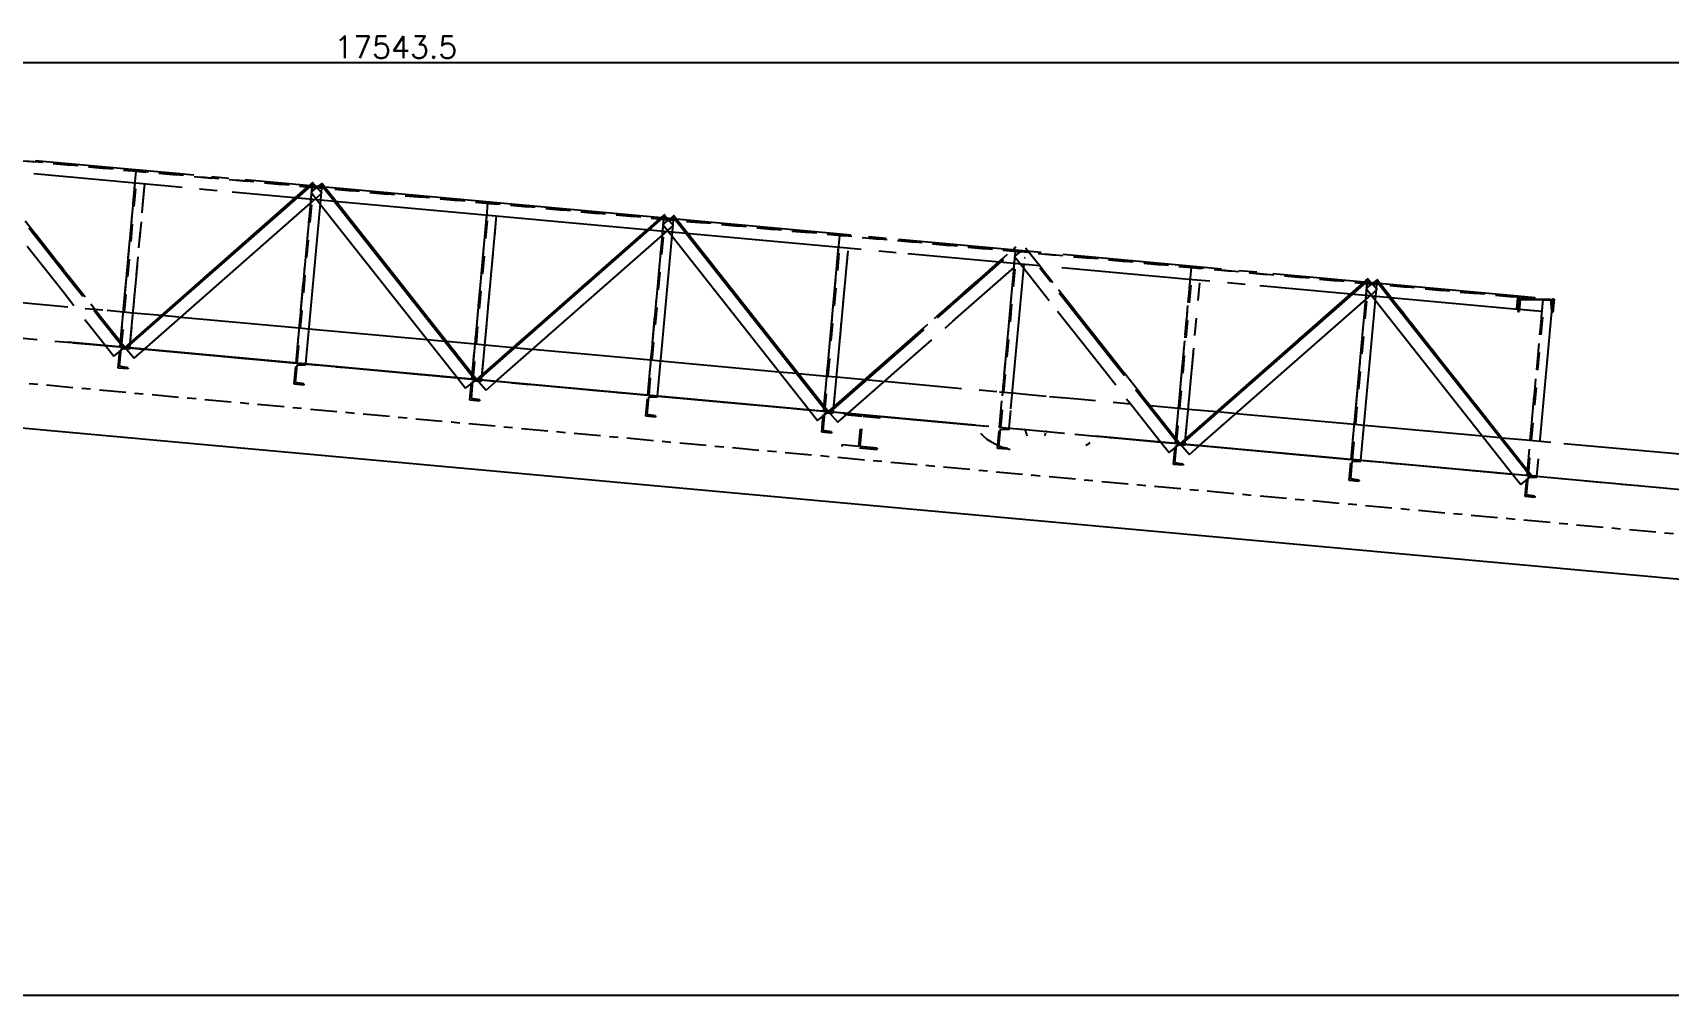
# Model space of a CAD drawing. Header units: millimetres. Extents: x 2368 to 8313, y 7493 to 11698.
# Drawn here: x 6430.7 to 6616, y 8225.6 to 8334.6 of the extents above; entities that cross this region are included whole.
import ezdxf

# ---------------------------------------------------------------- set-up
doc = ezdxf.new("R2010")
doc.units = ezdxf.units.MM
for name, pattern in [('XKITLINE00', [0]), ('XKITLINE02', [4, 2, -2]), ('XKITLINE03', [6, 3, -1, 1, -1])]:
    doc.linetypes.add(name, pattern=pattern)
doc.styles.add('ROMANS', font='romans.shx')
doc.dimstyles.new('MD300', dxfattribs={"dimtxt": 2.5, "dimasz": 2.5, "dimexe": 1, "dimexo": 1, "dimgap": 0.5, "dimtad": 1, "dimdec": 1, "dimlfac": 50, "dimrnd": 0.5, "dimdsep": 46, "dimtxsty": 'ROMANS', "dimcen": 1, "dimclrd": 146, "dimclre": 146, "dimclrt": 30, "dimadec": 1, "dimazin": 2, "dimtfac": 1, "dimtdec": 1, "dimtmove": 0, "dimatfit": 1, "dimfxl": 1, "dimtolj": 1, "dimtzin": 0, "dimlwd": -1, "dimlwe": -1, "dimarcsym": 0})

# ---------------------------------------------------------------- blocks, each defined once
blk = doc.blocks.new('*D55')
at = {"color": 146, "transparency": 16777216}
for p, q in [((6296.35, 8326.87), (6296.35, 8332.21)), ((6298.85, 8331.21), (6644.72, 8331.21)), ((6647.22, 8301.21), (6647.22, 8332.21))]:
    blk.add_line(p, q, dxfattribs=at)
for points in [[(6298.85, 8331.62), (6298.85, 8330.79), (6296.35, 8331.21)], [(6644.72, 8331.62), (6644.72, 8330.79), (6647.22, 8331.21)]]:
    blk.add_solid(points, dxfattribs=at)
at = {"layer": 'Defpoints', "color": 0, "transparency": 16777216}
for p in [(6647.22, 8331.21), (6296.35, 8325.87), (6647.22, 8300.21)]:
    blk.add_point(p, dxfattribs=at)
at = {"color": 30, "transparency": 16777216, "insert": (6471.79, 8332.96), "char_height": 2.5, "attachment_point": 5, "style": 'ROMANS'}
blk.add_mtext('\\A1;17543.5', dxfattribs=at)

msp = doc.modelspace()

# ---------------------------------------------------------------- linework, layer by layer
at = {"color": 3, "linetype": 'XKITLINE02'}
for p, q in [((6417.0711, 8321.2281), (6602.6766, 8304.2781)), ((6599.1253, 8304.6024), (6417.7904, 8321.1624)), ((6440.6078, 8299.3454), (6442.3951, 8318.9164)), ((6440.7156, 8298.9866), (6442.5345, 8318.9037)), ((6441.7033, 8299.2458), (6443.4905, 8318.8164)), ((6442.3951, 8318.9164), (6443.4905, 8318.8164)), ((6446.9179, 8318.6731), (6454.7102, 8317.9615)), ((6445.5941, 8317.2878), (6453.261, 8316.5876)), ((6460.4503, 8315.931), (6462.0032, 8317.2955)), ((6460.6328, 8297.1676), (6462.4517, 8317.0847)), ((6460.6699, 8315.911), (6462.2227, 8317.2754)), ((6462.1474, 8315.2924), (6463.4208, 8316.4112)), ((6462.1912, 8315.7721), (6462.3123, 8317.0974)), ((6462.1928, 8316.5232), (6463.0508, 8317.1998)), ((6462.1928, 8316.5232), (6463.2428, 8315.1917)), ((6462.3123, 8317.0974), (6463.4077, 8316.9974)), ((6462.6997, 8317.2319), (6463.4208, 8316.4112)), ((6463.2867, 8315.672), (6463.4077, 8316.9974)), ((6463.5275, 8317.1563), (6464.8075, 8315.5331)), ((6463.7471, 8317.1362), (6465.0271, 8315.5131)), ((6442.3416, 8306.2355), (6443.1139, 8314.6924)), ((6480.4422, 8295.7074), (6482.2295, 8315.2784)), ((6480.55, 8295.3486), (6482.3689, 8315.2657)), ((6481.5377, 8295.6078), (6483.3249, 8315.1784)), ((6482.2295, 8315.2784), (6483.3249, 8315.1784)), ((6441.1323, 8305.0891), (6441.8926, 8313.4143)), ((6500.2849, 8312.2932), (6501.8378, 8313.6577)), ((6500.4672, 8293.5296), (6502.2861, 8313.4467)), ((6500.5045, 8312.2732), (6502.0573, 8313.6376)), ((6501.9818, 8311.6544), (6503.2552, 8312.7732)), ((6502.0257, 8312.1343), (6502.1467, 8313.4594)), ((6502.0272, 8312.8852), (6502.8855, 8313.562)), ((6502.0272, 8312.8852), (6503.0772, 8311.5537)), ((6502.1467, 8313.4594), (6503.2421, 8313.3594)), ((6502.5339, 8313.5941), (6503.2552, 8312.7732)), ((6503.1211, 8312.0342), (6503.2421, 8313.3594)), ((6503.3617, 8313.5185), (6504.6417, 8311.8954)), ((6503.5813, 8313.4984), (6504.8613, 8311.8753)), ((6520.2766, 8292.0694), (6522.0639, 8311.6404)), ((6520.3844, 8291.7106), (6522.2033, 8311.6277)), ((6521.3381, 8311.8768), (6528.7172, 8311.203)), ((6521.3721, 8291.9698), (6523.1593, 8311.5404)), ((6522.5014, 8310.2644), (6529.7799, 8309.5997)), ((6530.0468, 8299.8049), (6541.6724, 8310.0199)), ((6530.1408, 8299.6745), (6541.892, 8309.9998)), ((6530.9872, 8298.5013), (6543.0896, 8309.1352)), ((6540.3016, 8289.8916), (6542.1205, 8309.8087)), ((6541.8601, 8308.4965), (6541.9811, 8309.8214)), ((6541.8616, 8309.2472), (6542.7201, 8309.9242)), ((6541.8616, 8309.2472), (6542.9116, 8307.9157)), ((6544.7218, 8307.9458), (6546.9358, 8305.1383)), ((6544.7421, 8308.1784), (6546.9579, 8305.3687)), ((6560.111, 8288.4314), (6561.8983, 8308.0024)), ((6560.2188, 8288.0726), (6562.0377, 8307.9897)), ((6561.2065, 8288.3318), (6562.9937, 8307.9024)), ((6561.8983, 8308.0024), (6562.9937, 8307.9024)), ((6563.3265, 8308.0423), (6571.0998, 8307.3325)), ((6434.1054, 8305.2653), (6437.191, 8301.3526)), ((6435.1101, 8306.3167), (6438.2404, 8302.3474)), ((6435.2218, 8306.4336), (6438.357, 8302.4579)), ((6544.5388, 8305.8523), (6546.7374, 8303.0645)), ((6560.9587, 8297.7144), (6561.7515, 8306.395)), ((6562.002, 8306.6571), (6569.6511, 8305.9585)), ((6579.9542, 8305.0176), (6581.507, 8306.3821)), ((6580.136, 8286.2536), (6581.9549, 8306.1707)), ((6580.1737, 8304.9976), (6581.7266, 8306.362)), ((6581.6506, 8304.3784), (6582.924, 8305.4972)), ((6581.6945, 8304.8587), (6581.8155, 8306.1834)), ((6581.696, 8305.6092), (6582.5548, 8306.2864)), ((6581.696, 8305.6092), (6582.746, 8304.2777)), ((6581.8155, 8306.1834), (6582.9109, 8306.0834)), ((6582.2023, 8306.3186), (6582.924, 8305.4972)), ((6582.7899, 8304.7586), (6582.9109, 8306.0834)), ((6583.0301, 8306.243), (6584.3102, 8304.6198)), ((6583.2497, 8306.2229), (6584.5297, 8304.5998)), ((6432.6469, 8303.7391), (6439.0879, 8303.1509)), ((6598.8489, 8304.7983), (6602.8489, 8304.4331)), ((6598.8489, 8304.5342), (6598.8728, 8304.7962)), ((6598.8489, 8304.5344), (6598.8489, 8303.0344)), ((6598.8489, 8304.5344), (6602.8489, 8304.5344)), ((6598.8489, 8304.5344), (6598.8489, 8303.0344)), ((6598.8489, 8304.5344), (6598.8489, 8303.0344)), ((6598.8489, 8304.5344), (6602.8489, 8304.5344)), ((6598.8489, 8303.2921), (6599.0382, 8303.2748)), ((6598.9108, 8303.2865), (6599.1409, 8304.601)), ((6600.0532, 8284.4346), (6601.8721, 8304.3517)), ((6602.6766, 8304.2781), (6601.7327, 8304.3643)), ((6602.5787, 8304.2871), (6602.8281, 8304.2644)), ((6602.6766, 8304.2781), (6602.6648, 8302.9436)), ((6602.7158, 8303.0344), (6602.8281, 8304.2644)), ((6602.8489, 8304.5344), (6602.8489, 8303.0344)), ((6602.8489, 8304.5344), (6602.8489, 8303.0344)), ((6602.8489, 8304.5344), (6602.8489, 8303.0344)), ((6440.9399, 8302.9817), (6442.0353, 8302.8817)), ((6445.2634, 8302.5869), (6447.4592, 8302.3864)), ((6530.0468, 8299.8049), (6533.9807, 8303.2615)), ((6530.1408, 8299.6745), (6534.0699, 8303.1268)), ((6530.9872, 8298.5013), (6534.8728, 8301.9154)), ((6599.0382, 8303.2748), (6599.0189, 8303.2766)), ((6599.0382, 8303.2748), (6602.8392, 8302.9277)), ((6602.6648, 8302.9436), (6602.7072, 8302.9398)), ((6417.2327, 8301.1301), (6601.3888, 8284.3125)), ((6417.2327, 8301.1301), (6435.2234, 8299.4871)), ((6440.6078, 8299.3454), (6440.6289, 8299.577)), ((6460.8571, 8301.1628), (6461.9525, 8301.0628)), ((6475.3498, 8299.8393), (6477.5456, 8299.6388)), ((6599.9138, 8284.4473), (6601.3888, 8300.5988)), ((6438.929, 8299.1487), (6443.3183, 8298.7479)), ((6438.9299, 8299.1476), (6439.8675, 8297.9587)), ((6439.8675, 8297.9587), (6441.1213, 8298.9474)), ((6440.3579, 8296.6092), (6440.576, 8298.9972)), ((6440.5167, 8296.8084), (6440.6962, 8298.7746)), ((6441.6592, 8298.7638), (6440.6962, 8298.7746)), ((6440.9044, 8298.9693), (6441.343, 8298.9293)), ((6440.9044, 8298.9693), (6441.343, 8298.9293)), ((6440.9061, 8298.9671), (6440.9982, 8298.8504)), ((6441.1258, 8298.947), (6442.1797, 8297.7475)), ((6441.2292, 8298.8293), (6441.3409, 8298.9274)), ((6441.6592, 8298.7638), (6441.6714, 8298.8972)), ((6441.7033, 8299.2458), (6441.7244, 8299.4773)), ((6442.1797, 8297.7475), (6443.317, 8298.7468)), ((6480.7743, 8299.344), (6481.8697, 8299.2439)), ((6485.098, 8298.9491), (6487.2938, 8298.7486)), ((6441.4533, 8296.5092), (6440.3579, 8296.6092)), ((6441.4657, 8296.6446), (6440.5167, 8296.8084)), ((6441.4657, 8296.6446), (6441.4533, 8296.5092)), ((6460.2751, 8294.7902), (6460.4931, 8297.1776)), ((6460.4339, 8294.9894), (6460.6134, 8296.9556)), ((6460.4933, 8297.1794), (6461.5887, 8297.0794)), ((6461.5764, 8296.9448), (6460.6134, 8296.9556)), ((6461.5764, 8296.9448), (6461.5886, 8297.0775)), ((6480.4422, 8295.7074), (6480.4633, 8295.939)), ((6500.6915, 8297.5251), (6501.7869, 8297.425)), ((6515.184, 8296.2016), (6517.3798, 8296.001)), ((6552.0845, 8296.2839), (6555.2364, 8292.2871)), ((6553.0895, 8297.3351), (6556.2856, 8293.2822)), ((6553.2012, 8297.4519), (6556.4022, 8293.3928)), ((6461.3705, 8294.6902), (6460.2751, 8294.7902)), ((6461.3829, 8294.8256), (6460.4339, 8294.9894)), ((6461.3829, 8294.8256), (6461.3705, 8294.6902)), ((6478.7632, 8295.511), (6483.1529, 8295.1101)), ((6478.7653, 8295.5083), (6479.7019, 8294.3207)), ((6479.7019, 8294.3207), (6480.9542, 8295.3083)), ((6480.1923, 8292.9712), (6480.4103, 8295.358)), ((6480.3511, 8293.1704), (6480.5306, 8295.1366)), ((6481.4936, 8295.1258), (6480.5306, 8295.1366)), ((6480.7388, 8295.3313), (6481.1774, 8295.2913)), ((6480.7388, 8295.3313), (6481.1774, 8295.2913)), ((6480.7416, 8295.3277), (6480.8326, 8295.2124)), ((6480.9614, 8295.3076), (6482.0141, 8294.1095)), ((6481.0636, 8295.1913), (6481.174, 8295.2882)), ((6481.4936, 8295.1258), (6481.5057, 8295.2579)), ((6481.5377, 8295.6078), (6481.5588, 8295.8393)), ((6482.0141, 8294.1095), (6483.1501, 8295.1077)), ((6520.6087, 8295.7062), (6521.7041, 8295.6061)), ((6524.9326, 8295.3113), (6527.1284, 8295.1108)), ((6533.8777, 8294.4944), (6540.1722, 8293.9196)), ((6481.2877, 8292.8712), (6480.1923, 8292.9712)), ((6481.3001, 8293.0066), (6480.3511, 8293.1704)), ((6481.3001, 8293.0066), (6481.2877, 8292.8712)), ((6500.1095, 8291.1522), (6500.3274, 8293.5383)), ((6500.2683, 8291.3514), (6500.4478, 8293.3176)), ((6500.3277, 8293.5416), (6501.4232, 8293.4416)), ((6501.4108, 8293.3068), (6500.4478, 8293.3176)), ((6501.4108, 8293.3068), (6501.4229, 8293.4383)), ((6520.2766, 8292.0694), (6520.2977, 8292.301)), ((6521.3721, 8291.9698), (6521.3932, 8292.2013)), ((6540.1622, 8289.9043), (6540.4857, 8293.4466)), ((6540.5259, 8293.8873), (6541.6214, 8293.7872)), ((6543.4696, 8293.6184), (6545.8128, 8293.4045)), ((6549.049, 8293.1089), (6557.2141, 8292.3633)), ((6501.2049, 8291.0522), (6500.1095, 8291.1522)), ((6501.2173, 8291.1876), (6500.2683, 8291.3514)), ((6501.2173, 8291.1876), (6501.2049, 8291.0522)), ((6518.5974, 8291.8732), (6526.6309, 8291.1396)), ((6518.6008, 8291.8689), (6519.5363, 8290.6827)), ((6519.5363, 8290.6827), (6520.7872, 8291.6691)), ((6520.0267, 8289.3332), (6520.2446, 8291.7187)), ((6520.1855, 8289.5324), (6520.365, 8291.4986)), ((6521.328, 8291.4878), (6520.365, 8291.4986)), ((6520.5732, 8291.6933), (6521.0118, 8291.6533)), ((6520.5732, 8291.6933), (6521.0118, 8291.6533)), ((6520.5771, 8291.6883), (6520.667, 8291.5744)), ((6520.797, 8291.6682), (6521.8485, 8290.4715)), ((6520.898, 8291.5533), (6521.0071, 8291.649)), ((6521.328, 8291.4878), (6521.34, 8291.6186)), ((6521.8485, 8290.4715), (6522.9875, 8291.4723)), ((6522.6293, 8291.3042), (6522.6471, 8291.4992)), ((6524.5562, 8291.1282), (6522.6293, 8291.3042)), ((6524.247, 8287.7423), (6524.5562, 8291.1282)), ((6524.3765, 8287.7305), (6524.6857, 8291.1164)), ((6526.6127, 8290.9404), (6524.6857, 8291.1164)), ((6526.6127, 8290.9404), (6526.6305, 8291.1353)), ((6541.2576, 8289.8043), (6541.4565, 8291.9819)), ((6560.4431, 8292.0684), (6561.5386, 8291.9683)), ((6564.7673, 8291.6735), (6566.9631, 8291.473)), ((6521.1221, 8289.2332), (6520.0267, 8289.3332)), ((6521.1345, 8289.3686), (6520.1855, 8289.5324)), ((6521.1345, 8289.3686), (6521.1221, 8289.2332)), ((6536.9797, 8290.1945), (6543.0059, 8289.6441)), ((6539.9439, 8287.5142), (6540.1622, 8289.9043)), ((6540.1027, 8287.7134), (6540.2822, 8289.6796)), ((6540.1622, 8289.9043), (6541.2576, 8289.8043)), ((6540.1622, 8289.9043), (6541.2576, 8289.8043)), ((6540.2822, 8289.6796), (6541.2452, 8289.6688)), ((6541.2452, 8289.6688), (6541.2576, 8289.8043)), ((6543.1213, 8289.6336), (6545.4317, 8289.4226)), ((6545.5172, 8289.4148), (6551.6203, 8288.8575)), ((6560.111, 8288.4314), (6560.1321, 8288.663)), ((6561.2065, 8288.3318), (6561.2276, 8288.5633)), ((6580.3603, 8290.2495), (6581.4558, 8290.1494)), ((6594.8525, 8288.926), (6597.0483, 8288.7255)), ((6599.7888, 8288.4752), (6601.3888, 8288.3291)), ((6601.0092, 8284.3473), (6601.3888, 8288.5038)), ((6522.32, 8287.9183), (6522.3018, 8287.7191)), ((6526.2853, 8287.3553), (6522.3018, 8287.7191)), ((6524.247, 8287.7423), (6522.32, 8287.9183)), ((6526.3035, 8287.5545), (6524.3765, 8287.7305)), ((6526.3035, 8287.5545), (6526.2853, 8287.3553)), ((6541.0393, 8287.4142), (6539.9439, 8287.5142)), ((6540.1027, 8287.7134), (6541.0517, 8287.5496)), ((6541.0517, 8287.5496), (6541.0393, 8287.4142)), ((6558.4316, 8288.2354), (6562.8221, 8287.8345)), ((6558.4363, 8288.2295), (6559.3707, 8287.0447)), ((6559.3707, 8287.0447), (6560.6201, 8288.03)), ((6559.8611, 8285.6952), (6560.0788, 8288.0794)), ((6560.0199, 8285.8944), (6560.1994, 8287.8606)), ((6561.1624, 8287.8498), (6560.1994, 8287.8606)), ((6560.4076, 8288.0553), (6560.8462, 8288.0153)), ((6560.4076, 8288.0553), (6560.8462, 8288.0153)), ((6560.4126, 8288.049), (6560.5014, 8287.9364)), ((6560.6326, 8288.0289), (6561.6829, 8286.8335)), ((6560.7324, 8287.9153), (6560.8401, 8288.0099)), ((6561.1624, 8287.8498), (6561.1743, 8287.9794)), ((6561.6829, 8286.8335), (6562.8163, 8287.8294)), ((6560.9565, 8285.5952), (6559.8611, 8285.6952)), ((6560.9689, 8285.7306), (6560.0199, 8285.8944)), ((6560.9689, 8285.7306), (6560.9565, 8285.5952)), ((6579.7783, 8283.8762), (6579.996, 8286.2598)), ((6579.9371, 8284.0754), (6580.1166, 8286.0416)), ((6579.9966, 8286.2661), (6581.092, 8286.166)), ((6581.0796, 8286.0308), (6580.1166, 8286.0416)), ((6581.0796, 8286.0308), (6581.0914, 8286.1597)), ((6599.7888, 8285.2503), (6600.4614, 8284.3974)), ((6599.7888, 8284.992), (6600.3358, 8284.2984)), ((6580.8737, 8283.7762), (6579.7783, 8283.8762)), ((6580.8861, 8283.9116), (6579.9371, 8284.0754)), ((6580.8861, 8283.9116), (6580.8737, 8283.7762)), ((6598.2718, 8284.5901), (6599.2051, 8283.4067)), ((6599.2051, 8283.4067), (6600.4614, 8284.3974)), ((6599.6955, 8282.0572), (6599.9138, 8284.4473)), ((6599.8543, 8282.2564), (6600.0338, 8284.2226)), ((6599.9138, 8284.4473), (6601.0092, 8284.3473)), ((6601.0092, 8284.3473), (6599.9138, 8284.4473)), ((6600.9968, 8284.2118), (6600.0338, 8284.2226)), ((6600.9968, 8284.2118), (6601.0092, 8284.3473)), ((6602.5882, 8284.2029), (6644.8236, 8280.3459)), ((6600.7909, 8281.9572), (6599.6955, 8282.0572)), ((6600.8033, 8282.0926), (6599.8543, 8282.2564)), ((6600.8033, 8282.0926), (6600.7909, 8281.9572))]:
    msp.add_line(p, q, dxfattribs=at)
at = {"color": 1, "linetype": 'XKITLINE03'}
for p, q in [((6423.6148, 8321.1519), (6441.1238, 8298.9494)), ((6440.5762, 8298.9993), (6442.3951, 8318.9164)), ((6441.1236, 8298.9494), (6462.3647, 8317.6132)), ((6460.4934, 8297.1803), (6462.3123, 8317.0974)), ((6463.4492, 8317.5139), (6480.9582, 8295.3114)), ((6480.4106, 8295.3613), (6482.2295, 8315.2784)), ((6480.958, 8295.3114), (6502.1991, 8313.9752)), ((6500.3278, 8293.5423), (6502.1467, 8313.4594)), ((6503.2836, 8313.8759), (6520.7926, 8291.6734)), ((6520.245, 8291.7233), (6522.0639, 8311.6404)), ((6520.7924, 8291.6734), (6542.0335, 8310.3372)), ((6540.1622, 8289.9043), (6541.9811, 8309.8214)), ((6543.118, 8310.2379), (6560.627, 8288.0354)), ((6560.0794, 8288.0853), (6561.8983, 8308.0024)), ((6560.6268, 8288.0354), (6581.8679, 8306.6992)), ((6579.9966, 8286.2663), (6581.8155, 8306.1834)), ((6582.9524, 8306.5999), (6600.4614, 8284.3974)), ((6599.9138, 8284.4473), (6601.7327, 8304.3644)), ((6440.5762, 8298.9993), (6440.5762, 8298.9993)), ((6460.4934, 8297.1803), (6460.4934, 8297.1803)), ((6480.4106, 8295.3613), (6480.4106, 8295.3613)), ((6500.3278, 8293.5423), (6500.3278, 8293.5423)), ((6520.245, 8291.7233), (6520.245, 8291.7233)), ((6524.6392, 8291.3215), (6524.6392, 8291.3215)), ((6540.1622, 8289.9043), (6540.1622, 8289.9043)), ((6560.0794, 8288.0853), (6560.0794, 8288.0853)), ((6579.9966, 8286.2663), (6579.9966, 8286.2663)), ((6599.9138, 8284.4473), (6599.9138, 8284.4473))]:
    msp.add_line(p, q, dxfattribs=at)
at = {"color": 7, "linetype": 'XKITLINE00'}
for p, q in [((6430.9587, 8320.1305), (6446.9179, 8318.6731)), ((6430.8158, 8318.6373), (6445.5941, 8317.2878)), ((6441.8926, 8313.4143), (6442.274, 8317.5909)), ((6443.1139, 8314.6924), (6443.3695, 8317.4909)), ((6453.261, 8316.5876), (6522.5014, 8310.2644)), ((6454.7102, 8317.9615), (6521.3381, 8311.8768)), ((6462.0032, 8317.2955), (6462.3647, 8317.6132)), ((6462.2227, 8317.2754), (6462.4703, 8317.493)), ((6462.3647, 8317.6132), (6462.6997, 8317.2319)), ((6463.0508, 8317.1998), (6463.4492, 8317.5139)), ((6463.3236, 8317.4149), (6463.5275, 8317.1563)), ((6463.4492, 8317.5139), (6463.7471, 8317.1362)), ((6441.1236, 8298.9494), (6460.4503, 8315.931)), ((6441.3409, 8298.9274), (6460.6699, 8315.911)), ((6443.317, 8298.7468), (6462.1474, 8315.2924)), ((6460.4934, 8297.1803), (6462.1912, 8315.7721)), ((6461.5888, 8297.0803), (6463.2867, 8315.672)), ((6463.2428, 8315.1917), (6478.7653, 8295.5083)), ((6464.8075, 8315.5331), (6480.7416, 8295.3277)), ((6465.0271, 8315.5131), (6480.9582, 8295.3114)), ((6430.2508, 8312.737), (6435.2218, 8306.4336)), ((6480.4633, 8295.939), (6482.1085, 8313.9532)), ((6481.5588, 8295.8393), (6483.2039, 8313.8531)), ((6501.8378, 8313.6577), (6502.1991, 8313.9752)), ((6502.0573, 8313.6376), (6502.3047, 8313.855)), ((6502.1991, 8313.9752), (6502.5339, 8313.5941)), ((6502.8855, 8313.562), (6503.2836, 8313.8759)), ((6503.158, 8313.7769), (6503.3617, 8313.5185)), ((6503.2836, 8313.8759), (6503.5813, 8313.4984)), ((6430.2288, 8312.5066), (6435.1101, 8306.3167)), ((6480.958, 8295.3114), (6500.2849, 8312.2932)), ((6481.174, 8295.2882), (6500.5045, 8312.2732)), ((6483.1501, 8295.1077), (6501.9818, 8311.6544)), ((6500.3278, 8293.5423), (6502.0257, 8312.1343)), ((6501.4232, 8293.4423), (6503.1211, 8312.0342)), ((6503.0772, 8311.5537), (6518.6008, 8291.8689)), ((6504.6417, 8311.8954), (6520.5771, 8291.6883)), ((6504.8613, 8311.8753), (6520.7926, 8291.6734)), ((6528.7172, 8311.203), (6544.8775, 8309.7272)), ((6430.0302, 8310.4329), (6434.1054, 8305.2653)), ((6520.2977, 8292.301), (6521.9429, 8310.3154)), ((6521.3932, 8292.2013), (6522.982, 8309.5982)), ((6529.7799, 8309.5997), (6544.7469, 8308.2328)), ((6541.6724, 8310.0199), (6542.0335, 8310.3372)), ((6547.3534, 8309.5011), (6563.3265, 8308.0423)), ((6533.9807, 8303.2615), (6540.1195, 8308.6554)), ((6534.0699, 8303.1268), (6540.3391, 8308.6354)), ((6534.8728, 8301.9154), (6541.8162, 8308.0164)), ((6540.4857, 8293.4466), (6541.8601, 8308.4965)), ((6541.4565, 8291.9819), (6542.9555, 8308.3964)), ((6542.9116, 8307.9157), (6544.5388, 8305.8523)), ((6547.2105, 8308.0079), (6562.002, 8306.6571)), ((6571.0998, 8307.3325), (6598.8489, 8304.7983)), ((6441.7244, 8299.4773), (6442.3416, 8306.2355)), ((6546.9358, 8305.1383), (6553.0895, 8297.3351)), ((6546.9579, 8305.3687), (6553.2012, 8297.4519)), ((6561.7515, 8306.395), (6561.7773, 8306.6776)), ((6569.6511, 8305.9585), (6598.8489, 8303.2921)), ((6581.507, 8306.3821), (6581.8679, 8306.6992)), ((6581.7266, 8306.362), (6581.9735, 8306.579)), ((6581.8679, 8306.6992), (6582.2023, 8306.3186)), ((6582.5548, 8306.2864), (6582.9524, 8306.5999)), ((6582.8268, 8306.5009), (6583.0301, 8306.243)), ((6582.9524, 8306.5999), (6583.2497, 8306.2229)), ((6429.4175, 8304.034), (6432.6469, 8303.7391)), ((6440.6289, 8299.577), (6441.1323, 8305.0891)), ((6560.6268, 8288.0354), (6579.9542, 8305.0176)), ((6560.8401, 8288.0099), (6580.1737, 8304.9976)), ((6562.8163, 8287.8294), (6581.6506, 8304.3784)), ((6579.9966, 8286.2663), (6581.6945, 8304.8587)), ((6581.092, 8286.1663), (6582.7899, 8304.7586)), ((6582.746, 8304.2777), (6598.2718, 8284.5901)), ((6584.3102, 8304.6198), (6599.7888, 8284.992)), ((6584.5297, 8304.5998), (6599.7888, 8285.2503)), ((6598.7364, 8303.3024), (6598.8489, 8304.5342)), ((6598.8489, 8304.3523), (6598.8489, 8303.0344)), ((6599.0189, 8304.3523), (6598.8489, 8304.3523)), ((6599.0189, 8303.0344), (6599.1253, 8304.3644)), ((6599.1253, 8304.3644), (6599.0189, 8303.0344)), ((6599.0189, 8304.3523), (6599.0189, 8303.0344)), ((6599.1253, 8304.3644), (6602.5725, 8304.3644)), ((6602.5725, 8304.3644), (6599.1253, 8304.3644)), ((6601.3888, 8300.5988), (6601.7327, 8304.3644)), ((6601.7314, 8304.3644), (6601.7327, 8304.3643)), ((6601.7327, 8304.3644), (6602.5787, 8304.2871)), ((6602.5725, 8304.3644), (6602.6789, 8303.0344)), ((6602.5725, 8304.3644), (6602.6789, 8303.0344)), ((6602.7508, 8304.3523), (6602.6727, 8304.4304)), ((6602.6789, 8304.3523), (6602.6789, 8303.0344)), ((6602.8489, 8304.3523), (6602.6789, 8304.3523)), ((6602.9756, 8304.4215), (6602.8392, 8302.9277)), ((6602.8489, 8304.4331), (6602.9756, 8304.4215)), ((6602.8489, 8304.3523), (6602.8489, 8303.0344)), ((6438.2404, 8302.3474), (6440.9061, 8298.9671)), ((6438.357, 8302.4579), (6441.1238, 8298.9494)), ((6439.0879, 8303.1509), (6440.9399, 8302.9817)), ((6442.0353, 8302.8817), (6445.2634, 8302.5869)), ((6447.4592, 8302.3864), (6460.8571, 8301.1628)), ((6546.7374, 8303.0645), (6552.0845, 8296.2839)), ((6598.8489, 8303.0344), (6599.0189, 8303.0344)), ((6599.0189, 8303.0344), (6598.8489, 8303.0344)), ((6599.0382, 8303.2748), (6601.6117, 8303.0398)), ((6601.3888, 8288.5038), (6602.7158, 8303.0344)), ((6602.6789, 8303.0344), (6602.8489, 8303.0344)), ((6602.8489, 8303.0344), (6602.6789, 8303.0344)), ((6602.7072, 8302.9398), (6602.8392, 8302.9277)), ((6437.191, 8301.3526), (6438.9299, 8299.1476)), ((6461.9525, 8301.0628), (6475.3498, 8299.8393)), ((6477.5456, 8299.6388), (6480.7743, 8299.344)), ((6520.7924, 8291.6734), (6530.0468, 8299.8049)), ((6521.0071, 8291.649), (6530.1408, 8299.6745)), ((6435.2234, 8299.4871), (6438.929, 8299.1487)), ((6440.576, 8298.9972), (6440.5762, 8298.9993)), ((6440.5762, 8298.9993), (6440.6078, 8299.3454)), ((6440.5762, 8298.9993), (6440.9044, 8298.9693)), ((6440.5762, 8298.9993), (6440.9044, 8298.9693)), ((6441.1213, 8298.9474), (6441.1238, 8298.9494)), ((6441.1236, 8298.9494), (6441.1258, 8298.947)), ((6441.343, 8298.9293), (6441.6716, 8298.8993)), ((6441.343, 8298.9293), (6441.6716, 8298.8993)), ((6441.6714, 8298.8972), (6441.6716, 8298.8993)), ((6441.6716, 8298.8993), (6441.7033, 8299.2458)), ((6443.3183, 8298.7479), (6460.4933, 8297.1794)), ((6481.8697, 8299.2439), (6485.098, 8298.9491)), ((6487.2938, 8298.7486), (6500.6915, 8297.5251)), ((6522.9875, 8291.4723), (6530.9872, 8298.5013)), ((6561.2276, 8288.5633), (6562.1681, 8298.8613)), ((6460.4931, 8297.1776), (6460.4934, 8297.1803)), ((6460.4934, 8297.1803), (6461.5888, 8297.0803)), ((6461.5888, 8297.0803), (6460.4934, 8297.1803)), ((6461.5886, 8297.0775), (6461.5888, 8297.0803)), ((6461.5887, 8297.0794), (6478.7632, 8295.511)), ((6501.7869, 8297.425), (6515.184, 8296.2016)), ((6517.3798, 8296.001), (6520.6087, 8295.7062)), ((6560.1321, 8288.663), (6560.9587, 8297.7144)), ((6480.4103, 8295.358), (6480.4106, 8295.3613)), ((6480.4106, 8295.3613), (6480.4422, 8295.7074)), ((6480.4106, 8295.3613), (6480.7388, 8295.3313)), ((6480.4106, 8295.3613), (6480.7388, 8295.3313)), ((6480.9542, 8295.3083), (6480.9582, 8295.3114)), ((6480.958, 8295.3114), (6480.9614, 8295.3076)), ((6481.1774, 8295.2913), (6481.506, 8295.2613)), ((6481.1774, 8295.2913), (6481.506, 8295.2613)), ((6481.5057, 8295.2579), (6481.506, 8295.2613)), ((6481.506, 8295.2613), (6481.5377, 8295.6078)), ((6483.1529, 8295.1101), (6500.3277, 8293.5416)), ((6521.7041, 8295.6061), (6524.9326, 8295.3113)), ((6527.1284, 8295.1108), (6533.8777, 8294.4944)), ((6500.3274, 8293.5383), (6500.3278, 8293.5423)), ((6500.3278, 8293.5423), (6501.4232, 8293.4423)), ((6501.4232, 8293.4423), (6500.3278, 8293.5423)), ((6501.4229, 8293.4383), (6501.4232, 8293.4423)), ((6501.4232, 8293.4416), (6518.5974, 8291.8732)), ((6540.1722, 8293.9196), (6540.5259, 8293.8873)), ((6541.6214, 8293.7872), (6543.4696, 8293.6184)), ((6545.8128, 8293.4045), (6549.049, 8293.1089)), ((6555.2364, 8292.2871), (6558.4363, 8288.2295)), ((6556.2856, 8293.2822), (6560.4126, 8288.049)), ((6556.4022, 8293.3928), (6560.627, 8288.0354)), ((6557.2141, 8292.3633), (6560.4431, 8292.0684)), ((6520.2446, 8291.7187), (6520.245, 8291.7233)), ((6520.245, 8291.7233), (6520.2766, 8292.0694)), ((6520.245, 8291.7233), (6520.5732, 8291.6933)), ((6520.245, 8291.7233), (6520.5732, 8291.6933)), ((6520.7872, 8291.6691), (6520.7926, 8291.6734)), ((6520.7924, 8291.6734), (6520.797, 8291.6682)), ((6521.0118, 8291.6533), (6521.3404, 8291.6233)), ((6521.0118, 8291.6533), (6521.3404, 8291.6233)), ((6521.34, 8291.6186), (6521.3404, 8291.6233)), ((6521.3404, 8291.6233), (6521.3721, 8291.9698)), ((6522.6471, 8291.4992), (6522.6474, 8291.5033)), ((6526.6309, 8291.1396), (6522.6474, 8291.5033)), ((6526.6305, 8291.1353), (6526.6309, 8291.1396)), ((6526.6309, 8291.1396), (6536.9797, 8290.1945)), ((6561.5386, 8291.9683), (6564.7673, 8291.6735)), ((6566.9631, 8291.473), (6580.3603, 8290.2495)), ((6543.0059, 8289.6441), (6543.1213, 8289.6336)), ((6545.4317, 8289.4226), (6545.5172, 8289.4148)), ((6551.6203, 8288.8575), (6558.4316, 8288.2354)), ((6581.4558, 8290.1494), (6594.8525, 8288.926)), ((6597.0483, 8288.7255), (6599.7888, 8288.4752)), ((6560.0788, 8288.0794), (6560.0794, 8288.0853)), ((6560.0794, 8288.0853), (6560.111, 8288.4314)), ((6560.0794, 8288.0853), (6560.4076, 8288.0553)), ((6560.0794, 8288.0853), (6560.4076, 8288.0553)), ((6560.6201, 8288.03), (6560.627, 8288.0354)), ((6560.6268, 8288.0354), (6560.6326, 8288.0289)), ((6560.8462, 8288.0153), (6561.1748, 8287.9853)), ((6560.8462, 8288.0153), (6561.1748, 8287.9853)), ((6561.1743, 8287.9794), (6561.1748, 8287.9853)), ((6561.1748, 8287.9853), (6561.2065, 8288.3318)), ((6562.8221, 8287.8345), (6579.9966, 8286.2661)), ((6601.3888, 8288.3291), (6602.5882, 8288.2196)), ((6604.0881, 8288.0826), (6620.1948, 8286.6117)), ((6579.996, 8286.2598), (6579.9966, 8286.2663)), ((6579.9966, 8286.2663), (6581.092, 8286.1663)), ((6581.092, 8286.1663), (6579.9966, 8286.2663)), ((6581.0914, 8286.1597), (6581.092, 8286.1663)), ((6581.092, 8286.166), (6598.2659, 8284.5977)), ((6601.3888, 8284.3125), (6602.5882, 8284.2029)), ((6602.5884, 8284.2029), (6619.831, 8282.6283))]:
    msp.add_line(p, q, dxfattribs=at)
at = {"color": 1, "linetype": 'XKITLINE00'}
for p, q in [((6442.3913, 8318.9072), (6442.3913, 8318.9072)), ((6462.3085, 8317.0882), (6462.3085, 8317.0882)), ((6462.3609, 8317.6039), (6462.3609, 8317.6039)), ((6463.4454, 8317.5047), (6463.4454, 8317.5047)), ((6482.2257, 8315.2692), (6482.2257, 8315.2692)), ((6502.1429, 8313.4502), (6502.1429, 8313.4502)), ((6502.1953, 8313.9659), (6502.1953, 8313.9659)), ((6503.2798, 8313.8667), (6503.2798, 8313.8667)), ((6561.8945, 8307.9932), (6561.8945, 8307.9932)), ((6581.8117, 8306.1742), (6581.8117, 8306.1742)), ((6581.8641, 8306.6899), (6581.8641, 8306.6899)), ((6582.9486, 8306.5907), (6582.9486, 8306.5907)), ((6601.7289, 8304.3552), (6601.7289, 8304.3552)), ((6440.5723, 8298.9901), (6440.5723, 8298.9901)), ((6440.5723, 8298.9901), (6440.5723, 8298.9901)), ((6441.1198, 8298.9402), (6441.1198, 8298.9402)), ((6441.12, 8298.9402), (6441.12, 8298.9402)), ((6460.4895, 8297.1711), (6460.4895, 8297.1711)), ((6460.4895, 8297.1711), (6460.4895, 8297.1711)), ((6480.4067, 8295.3521), (6480.4067, 8295.3521)), ((6480.4067, 8295.3521), (6480.4067, 8295.3521)), ((6480.9542, 8295.3022), (6480.9542, 8295.3022)), ((6480.9544, 8295.3022), (6480.9544, 8295.3022)), ((6500.3239, 8293.5331), (6500.3239, 8293.5331)), ((6500.3239, 8293.5331), (6500.3239, 8293.5331)), ((6520.2411, 8291.7141), (6520.2411, 8291.7141)), ((6520.2411, 8291.7141), (6520.2411, 8291.7141)), ((6520.7886, 8291.6642), (6520.7886, 8291.6642)), ((6520.7888, 8291.6642), (6520.7888, 8291.6642)), ((6524.6353, 8291.3122), (6524.6353, 8291.3122)), ((6540.1583, 8289.8951), (6540.1583, 8289.8951)), ((6540.1583, 8289.8951), (6540.1583, 8289.8951)), ((6560.0755, 8288.0761), (6560.0755, 8288.0761)), ((6560.0755, 8288.0761), (6560.0755, 8288.0761)), ((6560.623, 8288.0262), (6560.623, 8288.0262)), ((6560.6232, 8288.0262), (6560.6232, 8288.0262)), ((6579.9927, 8286.2571), (6579.9927, 8286.2571)), ((6579.9927, 8286.2571), (6579.9927, 8286.2571)), ((6599.9099, 8284.4381), (6599.9099, 8284.4381)), ((6599.9099, 8284.4381), (6599.9099, 8284.4381)), ((6600.4576, 8284.3882), (6600.4576, 8284.3882))]:
    msp.add_line(p, q, dxfattribs=at)
at = {"color": 8, "linetype": 'XKITLINE00'}
for p, q in [((6537.4174, 8290.1498), (6434.6845, 8299.5355)), ((6643.8984, 8270.2194), (6410.2245, 8291.5678)), ((6538.0145, 8289.2488), (6538.3072, 8288.9261)), ((6538.336, 8288.9045), (6538.3072, 8288.9261)), ((6538.7727, 8288.5354), (6538.336, 8288.9045)), ((6539.1994, 8288.2652), (6538.7727, 8288.5354)), ((6543.1209, 8289.6287), (6543.0093, 8289.6389)), ((6543.1088, 8289.4907), (6543.1141, 8289.4798)), ((6543.1141, 8289.4798), (6543.131, 8289.3214)), ((6543.131, 8289.3214), (6543.2017, 8289.1257)), ((6543.2017, 8289.1257), (6543.2437, 8288.9495)), ((6545.278, 8289.0184), (6545.2222, 8288.9302)), ((6545.3725, 8289.2427), (6545.278, 8289.0184)), ((6545.5127, 8289.4102), (6545.3882, 8289.4216)), ((6600.1881, 8284.4151), (6551.0822, 8288.9014)), ((6539.3454, 8288.1601), (6539.1994, 8288.2652)), ((6540.012, 8287.7958), (6539.3454, 8288.1601)), ((6540.6922, 8287.5313), (6540.012, 8287.7958)), ((6541.026, 8287.4548), (6540.6922, 8287.5313)), ((6541.3612, 8287.366), (6541.026, 8287.4548)), ((6550.0954, 8287.9237), (6549.9504, 8287.8431)), ((6550.4074, 8288.1955), (6550.0954, 8287.9237))]:
    msp.add_line(p, q, dxfattribs=at)
at = {"color": 8, "linetype": 'XKITLINE03'}
msp.add_line((6644.3606, 8275.2783), (6410.4876, 8296.645), dxfattribs=at)
msp.add_lwpolyline([(3492.9579, 8225.5635), (6939.5996, 8225.5635)])
at = {"color": 1, "linetype": 'XKITLINE00'}
for centre in [(6442.3951, 8318.9164), (6462.3123, 8317.0974), (6462.3647, 8317.6132), (6463.4492, 8317.5139), (6482.2295, 8315.2784), (6502.1467, 8313.4594), (6502.1991, 8313.9752), (6503.2836, 8313.8759), (6561.8983, 8308.0024), (6581.8155, 8306.1834), (6581.8679, 8306.6992), (6582.9524, 8306.5999), (6601.7327, 8304.3644), (6440.5762, 8298.9993), (6440.5762, 8298.9993), (6441.1236, 8298.9494), (6441.1238, 8298.9494), (6460.4934, 8297.1803), (6460.4934, 8297.1803), (6480.4106, 8295.3613), (6480.4106, 8295.3613), (6480.958, 8295.3114), (6480.9582, 8295.3114), (6500.3278, 8293.5423), (6500.3278, 8293.5423), (6520.245, 8291.7233), (6520.245, 8291.7233), (6520.7924, 8291.6734), (6520.7926, 8291.6734), (6524.6392, 8291.3215), (6540.1622, 8289.9043), (6540.1622, 8289.9043), (6560.0794, 8288.0853), (6560.0794, 8288.0853), (6560.6268, 8288.0354), (6560.627, 8288.0354), (6579.9966, 8286.2663), (6579.9966, 8286.2663), (6599.9138, 8284.4473), (6599.9138, 8284.4473), (6600.4614, 8284.3974)]:
    msp.add_circle(centre, 0.01, dxfattribs=at)
at = {"color": 8, "linetype": 'XKITLINE00'}
msp.add_circle((6543.8122, 8284.4644), 0.01, dxfattribs=at)
msp.add_circle((6543.8122, 8284.4644), 0.01, dxfattribs=at)
msp.add_circle((6543.8122, 8284.4644), 0.01, dxfattribs=at)
msp.add_circle((6543.8122, 8284.4644), 0.01, dxfattribs=at)
msp.add_circle((6543.8122, 8284.4644), 0.01, dxfattribs=at)
msp.add_circle((6543.8122, 8284.4644), 0.01, dxfattribs=at)

# ---------------------------------------------------------------- dimensions: what is measured, and where the dimension line sits
dim = msp.add_linear_dim(base=(6647.225, 8331.2053), p1=(6296.3536, 8325.8679), p2=(6647.225, 8300.2098), dimstyle='MD300')
dim.commit()
dim.dimension.update_dxf_attribs({"geometry": '*D55', "text_midpoint": (6471.7893, 8332.9553)})

doc.saveas('drawing.dxf')
